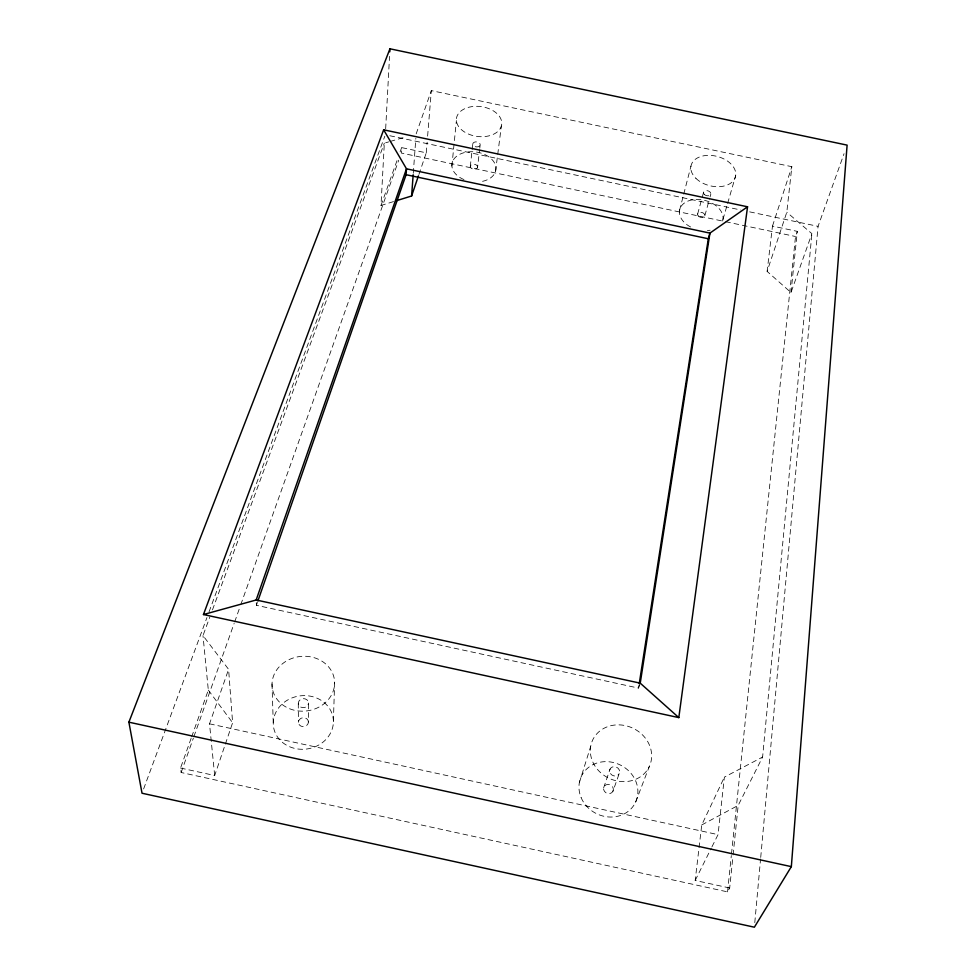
<?xml version="1.0" encoding="UTF-8"?>
<svg xmlns="http://www.w3.org/2000/svg" width="976" height="976" viewBox="0 0 976 976"><rect width="100%" height="100%" fill="white"/><g stroke="black" fill="none" stroke-linecap="round" stroke-linejoin="round"><path stroke-width="0.73" stroke-dasharray="4.88 3.66" d="M308.416 722.033A5.026 4.465 -8 0 0 300.925 718.336A5.026 4.465 -8 0 0 300.876 726.083A5.026 4.465 -8 0 0 308.416 722.033L308.514 703.049A5.124 4.514 -7.1 0 0 300.876 699.292A5.124 4.514 -7.1 0 0 300.828 707.124A5.124 4.514 -7.1 0 0 308.514 703.049M333.389 721.484A30.134 26.779 -8 0 0 288.188 699.707A30.134 26.779 -8 0 0 288.384 746.176A30.134 26.779 -8 0 0 333.389 721.484L334.622 682.797A31.354 27.426 -6.2 0 0 287.554 660.386A31.354 27.426 -6.2 0 0 287.774 707.942A31.354 27.426 -6.2 0 0 334.622 682.797M393.523 201.593L381.006 205.472L384.324 143.167L388.668 141.898M385.666 128.759L389.546 56.34M418.936 174.411L426.268 152.829L401.636 147.608L401.282 153.037L724.119 221.393M413.275 173.252L415.837 138.397M426.268 152.829L427.134 142.203M427.622 136.128L431.319 90.609L791.841 166.689L786.802 212.231L767.124 271.401L790.999 292.519L811.898 233.667L786.802 212.231M754.79 922.649L760.572 858.929M760.719 857.416L818.071 226.347L844.057 153.671M733.086 854.964L738.185 805.395L762.61 757.047L811.898 233.667M451.888 166.042L456.39 120.573M191.137 738.295L180.536 768.051L181.146 772.504L727.547 891.881L729.682 888.001L732.927 856.464M790.999 292.519L797.307 231.361L772.48 226.103L767.124 271.401M727.547 891.881L731.317 855.562M731.475 854.037L795.525 236.509L797.307 231.361M470.273 166.603L472.835 143.618M711.98 846.765L718.031 834.639L724.387 777.116L762.61 757.047M477.545 167.482A3.697 2.501 7.6 0 0 472.774 164.261A3.697 2.501 7.6 0 0 471.506 168.433A3.697 2.501 7.6 0 0 477.545 167.482L479.619 149.621M479.789 148.132L480.143 145.156A3.745 2.501 7.6 0 0 475.3 141.923A3.745 2.501 7.6 0 0 474.019 146.095A3.745 2.501 7.6 0 0 480.143 145.156M729.682 888.001L695.18 880.462L701.744 824.94L724.387 777.116M495.552 171.3L501.359 126.075A22.826 15.03 7.7 0 0 471.652 106.665A22.826 15.03 7.7 0 0 464.173 131.784A22.826 15.03 7.7 0 0 501.359 126.075M256.285 602.643L256.395 605.303L638.548 688.092L639.024 685.079M679.564 210.291L683.359 195.59M683.737 194.114L690.959 166.176M697.645 214.061L703.537 192.382M704.855 215.708L709.65 198.384M710.052 196.945L710.857 194.053M722.96 219.478L727.193 204.862M727.62 203.398L735.684 175.619M579.341 782.679L590.7 746.311M772.48 226.103L791.841 166.689M180.536 768.051L214.683 775.505L224.858 745.554M225.346 744.127L232.617 722.74L228.604 669.365L202.996 635.596L209.828 617.039M603.644 787.852L610.085 769.003M638.548 688.092L640.232 683.163M256.395 605.303L257.396 602.424M214.683 775.505L209.523 723.826L228.604 669.365M416.179 133.846L431.319 90.609M612.928 791.304A5.002 4.514 26.5 0 0 608.036 784.411A5.002 4.514 26.5 0 0 604.461 791.365A5.002 4.514 26.5 0 0 612.928 791.304L619.187 773.651A5.1 4.563 25.7 0 0 614.172 766.66A5.1 4.563 25.7 0 0 610.537 773.687A5.1 4.563 25.7 0 0 619.187 773.651M191.65 736.868L208.315 690.105L202.996 635.596M381.006 205.472L397.61 158.905M400.123 151.841L401.636 147.608M181.146 772.504L193.382 738.088M193.882 736.66L234.142 623.371M234.655 621.944L240.255 606.169M240.767 604.73L398.733 160.21M212.463 609.902L384.324 143.167M143.618 788.95L206.949 617.552M209.059 611.842L384.812 136.225M635.596 802.174L649.321 766.465A31.256 27.743 24.9 0 0 617.003 724.875A31.256 27.743 24.9 0 0 596.653 768.405A31.256 27.743 24.9 0 0 649.321 766.465M695.18 880.462L711.309 848.12M701.744 824.94L738.185 805.395M390.107 141.471L406.04 136.811M389.802 135.737L740.747 209.986M749.666 211.865L818.071 226.347M725.607 221.711L795.525 236.509M209.523 723.826L718.031 834.639M208.315 690.105L232.617 722.74M272.011 683.944L273.256 722.801M298.29 703.245L298.4 722.252M463.978 179.596A22.155 14.994 7.6 0 1 457.427 155.672A22.155 14.994 7.6 0 1 492.294 159.844A22.155 14.994 7.6 0 1 480.948 181.634M710.089 230.214A22.204 15.067 14.3 0 1 707.38 230.543M690.63 227.005A22.204 15.067 14.3 0 1 681.394 205.973A22.204 15.067 14.3 0 1 708.796 201.654A22.204 15.067 14.3 0 1 722.24 222.016M581.123 797.612A30.036 27.084 26.6 0 0 631.679 808.116A30.036 27.084 26.6 0 0 612.489 762.317A30.036 27.084 26.6 0 0 581.123 797.612M695.937 178.388A22.875 15.104 14.2 0 0 734.355 179.352A22.875 15.104 14.2 0 0 709.601 155.355A22.875 15.104 14.2 0 0 695.937 178.388M698.352 216.05A3.697 2.513 14.3 0 0 704.611 216.318A3.697 2.513 14.3 0 0 700.792 212.292A3.697 2.513 14.3 0 0 698.352 216.05M704.257 194.37A3.758 2.513 14.3 0 0 710.601 194.663A3.758 2.513 14.3 0 0 706.722 190.625A3.758 2.513 14.3 0 0 704.257 194.37"/><path stroke-width="1.46" d="M389.79 51.813L389.949 48.8L847.107 145.119L791.341 866.639L754.375 927.2L142.032 793.232L128.893 722.179L389.949 48.8M257.896 600.984L406.089 174.716L406.492 168.824L383.653 129.82L203.459 614.538L678.808 717.604L747.555 206.79L383.653 129.82M396.305 200.739L411.604 195.993L413.165 174.765M639.256 683.578L708.32 238.766L709.93 233.105L747.555 206.79M678.808 717.604L640.232 683.163L709.93 233.105L406.492 168.824L256.163 599.996L203.459 614.538M411.604 195.993L418.448 175.851M406.089 174.716L708.32 238.766M256.163 599.996L640.232 683.163M128.893 722.179L791.341 866.639"/></g></svg>
